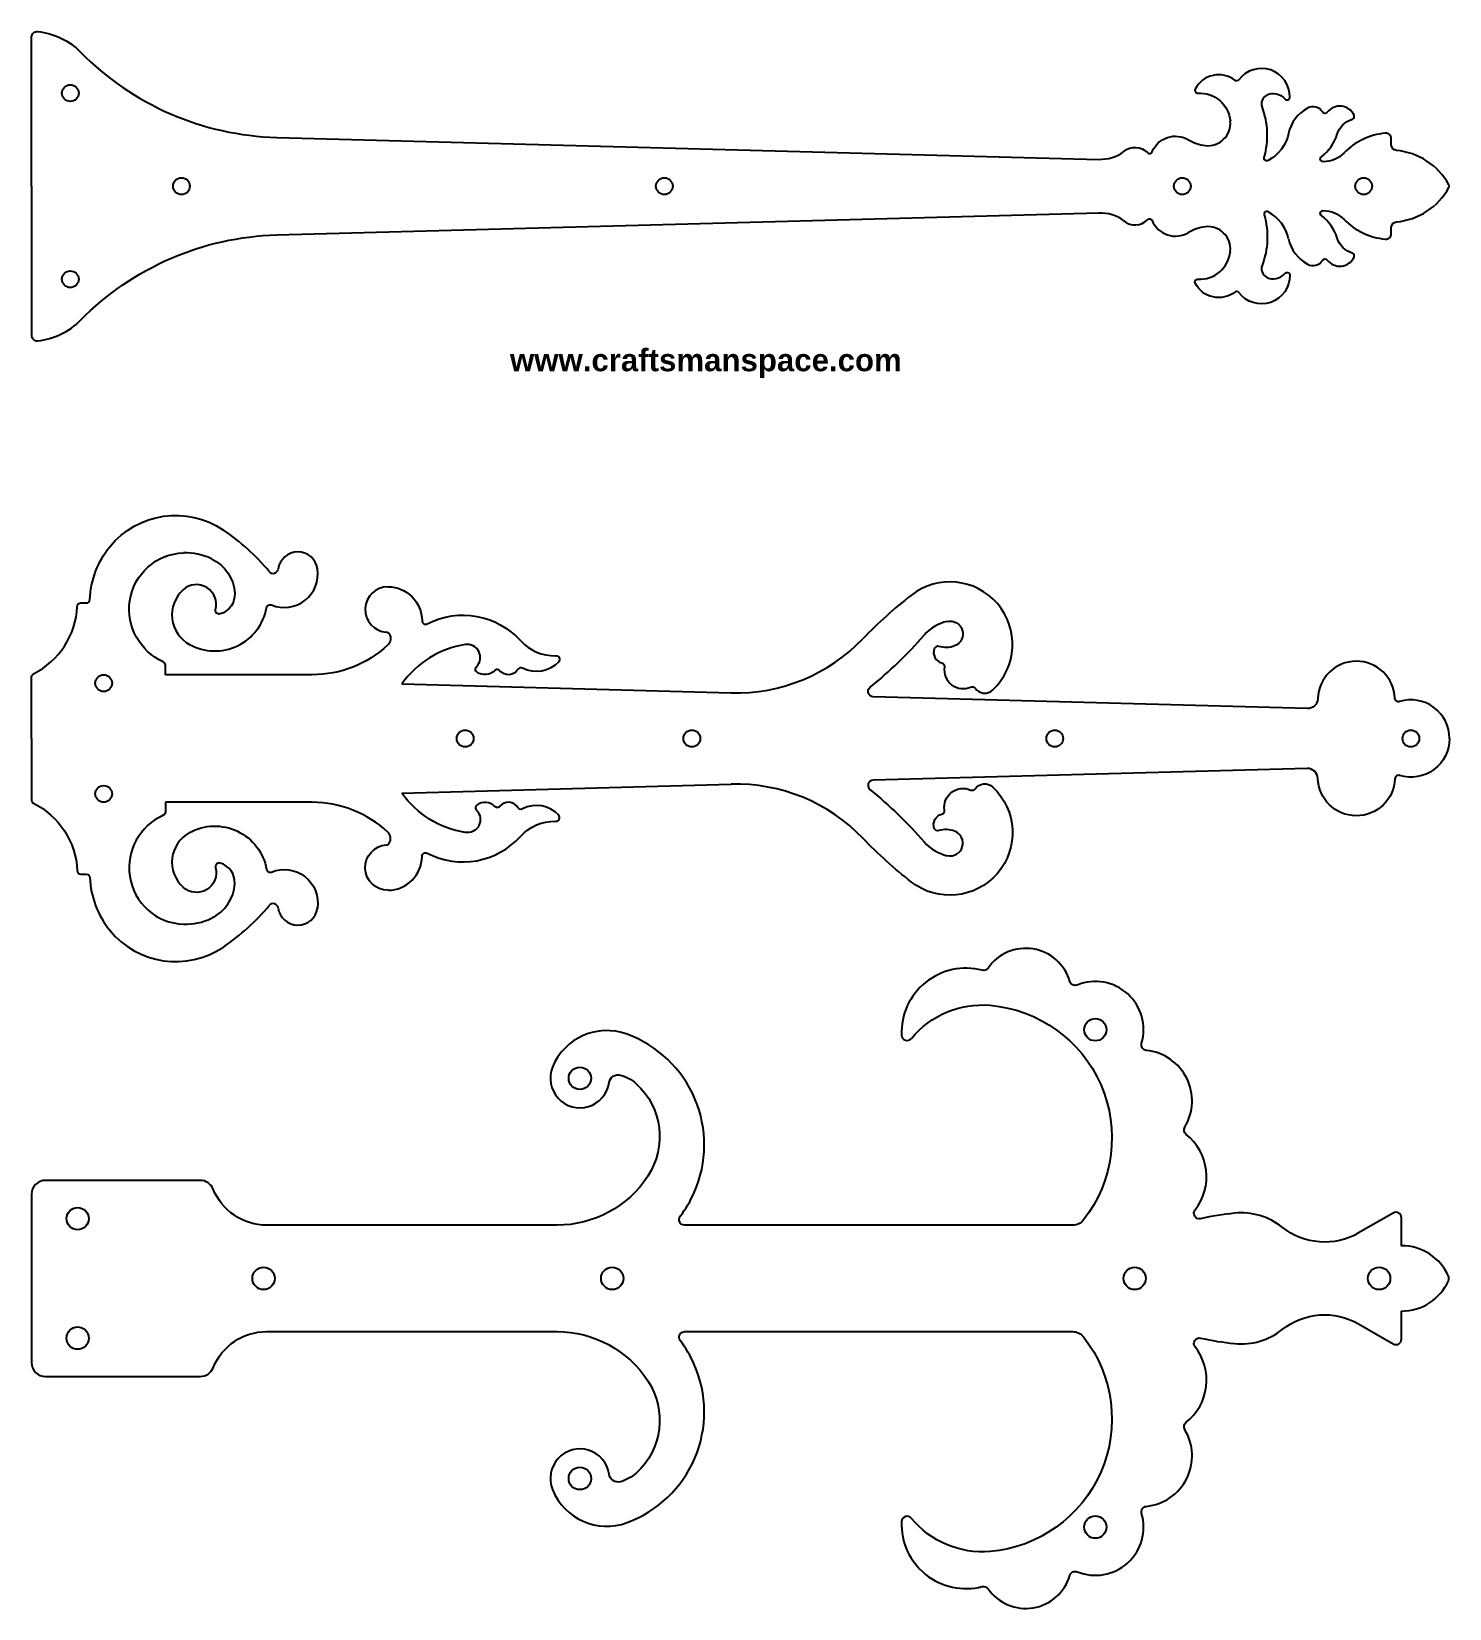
# Model space of a CAD drawing. Extents: x 0 to 508, y -312 to 253.
import ezdxf

# ---------------------------------------------------------------- set-up
doc = ezdxf.new("R2010")
doc.units = 0
doc.header["$MEASUREMENT"] = 0
doc.layers.add('DEFAULT', color=7, linetype='CONTINUOUS')

msp = doc.modelspace()

# ---------------------------------------------------------------- linework, layer by layer
at = {"layer": 'DEFAULT'}
for p, q in [((132.67, 19.58), (250.64, 16.36)), ((132.67, -19.58), (250.64, -16.36))]:
    msp.add_line(p, q, dxfattribs=at)
for points in [[(0, 197.81), (0, 251.18, -0.443919), (2.2, 253.17, -0.174866), (17.59, 245.8, 0.193908), (87.87, 215.28), (382.38, 207.41)], [(442.33, 230.3, -0.37202), (449.03, 229.04, 0.704195), (450.81, 229.65, 0.725673), (432.53, 235.91, -0.418584), (431.12, 235.72, 0.4687), (416.91, 232.6, 0.580124), (417.85, 231.14, -0.403447), (429.49, 221.09)], [(450.35, 216.7, -0.218691), (443.06, 206.97, -0.664672), (441.62, 208.12, 0.161266), (440.87, 226.2)], [(457.08, 169.88, 0.395978), (462.58, 171.3, -0.523731), (464.22, 171.36, 0.566931), (473.81, 172.4, 0.449937), (473.21, 173.77, -0.24165), (467.78, 179.2, 0.152871), (462.11, 187.25, -0.714578), (462.71, 189.04, -0.204255), (470.24, 185.89, 0.178502), (484.98, 178.84, 0.441624), (487.17, 180.83), (487.17, 183.03, -0.388754), (488.99, 185.02, 0.251544), (507.75, 197.33, 0.253942), (507.75, 198.28, 0.251544), (488.99, 210.59, -0.388754), (487.17, 212.58), (487.17, 214.78, 0.441624), (484.98, 216.77, 0.178502), (470.24, 209.72, -0.204255), (462.71, 206.57, -0.714578), (462.11, 208.36, 0.152871), (467.78, 216.41, -0.24165), (473.21, 221.84, 0.449937), (473.81, 223.21, 0.566931), (464.22, 224.25, -0.523731), (462.58, 224.31, 0.395978), (457.08, 225.73)], [(391.36, 210.19, -0.402953), (399.81, 209.81, 0.542838), (401.46, 210.11, -0.460225), (414.52, 214.38)], [(0, 197.81), (0, 144.43, 0.443919), (2.2, 142.44, 0.174866), (17.59, 149.81, -0.193908), (87.87, 180.34), (382.38, 188.2)], [(450.35, 178.91, 0.218691), (443.06, 188.64, 0.664672), (441.62, 187.49, -0.161266), (440.87, 169.41)], [(391.36, 185.43, 0.402953), (399.81, 185.8, -0.542838), (401.46, 185.5, 0.460225), (414.52, 181.23)], [(442.33, 165.31, 0.37202), (449.03, 166.57, -0.704195), (450.81, 165.96, -0.725673), (432.53, 159.7, 0.418584), (431.12, 159.89, -0.4687), (416.91, 163.01, -0.580124), (417.85, 164.47, 0.403447), (429.49, 174.53)], [(0, 0), (0, 22.03, -0.284066), (0.71, 23.18, 0.272313), (16.36, 47.3, -0.40149), (17.65, 48.54), (19.63, 48.54, 0.402845), (20.92, 49.78, -0.162512), (28.06, 68.68, -0.388578), (68.72, 74.66)], [(47.97, 22.84), (47.97, 26.29, 0.296008), (47.21, 27.47, -0.335674), (35.19, 49.29, -0.364513), (54.5, 66.48)], [(64.47, 64.38, -0.274658), (72.81, 51.96, -0.350458), (67.57, 44.61, -0.580876), (65.96, 46.18, 0.747471), (54.27, 53.25)], [(56.63, 33.67, 0.512027), (84.2, 46.85, -0.478182), (85.97, 47.82, 0.585156), (102.44, 60.8)], [(127.72, 54.36, 0.970033), (127.14, 38.09, -0.242726), (128.15, 37.48, -0.356778), (127.62, 33.51, -0.190171), (100.56, 22.84), (47.97, 22.84)], [(127.72, 54.36, -0.410644), (139.91, 42.19, 0.560787), (141.8, 41.05, -0.341361), (175.16, 35.05)], [(344.45, 17.42, 0.951781), (315.25, 51.39, 0.036347), (297.86, 35.73)], [(328.04, 41.95, -0.930055), (330.72, 33.17, -0.168185), (325.03, 32.97, 0.395861), (323.44, 32.19, 0.449258), (326.12, 27.08, -0.389467), (327.09, 25.62, 0.595608), (336.46, 18.44, -0.355021), (338.04, 18.02, 0.453701), (344.45, 17.42)], [(175.16, 35.05, 0.220366), (187.86, 29.65, -0.661007), (188.86, 27.49, -0.344176), (175.95, 25.22, 0.398966), (174.23, 24.74, -0.513898), (167.81, 24.23, 0.440338), (165.9, 24.3, -0.367478), (159.6, 23.76, -0.461686), (159.43, 25.72, 0.725032), (155.33, 33.65, 0.200182), (132.67, 19.58)], [(508, 0, 0.503727), (490.14, 13.23, -0.490603), (488.47, 14.42, 0.96332), (460.82, 14.28, -0.412664), (457.03, 10.71), (301.48, 14.96, -0.695464), (300.36, 18.24, 0.042349), (319.83, 37.05)], [(0, 0), (0, -22.03, 0.284066), (0.71, -23.18, -0.272313), (16.36, -47.3, 0.40149), (17.65, -48.54), (19.63, -48.54, -0.402845), (20.92, -49.78, 0.162512), (28.06, -68.68, 0.388578), (68.72, -74.66)], [(508, 0, -0.503727), (490.14, -13.23, 0.490603), (488.47, -14.42, -0.96332), (460.82, -14.28, 0.412664), (457.03, -10.71), (301.48, -14.96, 0.695464), (300.36, -18.24, -0.042349), (319.83, -37.05)], [(328.04, -41.95, 0.930055), (330.72, -33.17, 0.168185), (325.03, -32.97, -0.395861), (323.44, -32.19, -0.449258), (326.12, -27.08, 0.389467), (327.09, -25.62, -0.595608), (336.46, -18.44, 0.355021), (338.04, -18.02, -0.453701), (344.45, -17.42)], [(175.16, -35.05, -0.220366), (187.86, -29.65, 0.661007), (188.86, -27.49, 0.344176), (175.95, -25.22, -0.398966), (174.23, -24.74, 0.513898), (167.81, -24.23, -0.440338), (165.9, -24.3, 0.367478), (159.6, -23.76, 0.461686), (159.43, -25.72, -0.725032), (155.33, -33.65, -0.200182), (132.67, -19.58)], [(344.45, -17.42, -0.951781), (315.25, -51.39, -0.036347), (297.86, -35.73)], [(47.97, -22.84), (47.97, -26.29, -0.296008), (47.21, -27.47, 0.335674), (35.19, -49.29, 0.364513), (54.5, -66.48)], [(127.72, -54.36, -0.970033), (127.14, -38.09, 0.242726), (128.15, -37.48, 0.356778), (127.62, -33.51, 0.190171), (100.56, -22.84), (47.97, -22.84)], [(56.63, -33.67, -0.512027), (84.2, -46.85, 0.478182), (85.97, -47.82, -0.585156), (102.44, -60.8)], [(127.72, -54.36, 0.410644), (139.91, -42.19, -0.560787), (141.8, -41.05, 0.341361), (175.16, -35.05)], [(64.47, -64.38, 0.274658), (72.81, -51.96, 0.350458), (67.57, -44.61, 0.580876), (65.96, -46.18, -0.747471), (54.27, -53.25)], [(0, -193.34), (0, -223.45, 0.414214), (5, -228.45), (60.44, -228.45, 0.305872), (65.08, -225.32, -0.305872), (84.24, -212.39), (188.28, -212.39, -0.252991), (220.81, -229.97, -0.367204), (216.68, -263.03, -0.1199), (211.04, -266.14, -0.449479), (206.93, -263.45, 1.128146), (186.65, -268.99, 0.404277), (213.39, -280.78, 0.43234), (237.44, -224.14, 0.057702), (232.43, -215.59, -0.618592), (234.03, -212.39), (372.99, -212.39, -0.230761), (376.93, -214.31, -0.596137), (343.4, -291.14, -0.246589), (315.24, -279.26, 0.689886), (311.7, -280.45, 0.502673), (340.59, -303.69, -0.314373), (342.73, -304.48, 0.631277), (371.97, -299.7, -0.444426), (374.64, -298.41, 0.627347), (397.7, -277.52, -0.469551), (399.41, -274.97, 0.550938), (413.15, -247.47, -0.379757), (413.63, -244.86, 0.415992), (416.85, -217.9, -0.706449), (418.86, -214.71, 0.02957), (431.02, -216.68, 0.196442), (448.05, -211.67, -0.308667), (475.46, -209.61), (487.82, -216.75, 0.57735), (490.82, -215.02), (490.82, -205.04, 0.29521), (507.65, -194.16, 0.214487), (507.65, -192.52, 0.29521), (490.82, -181.63), (490.82, -171.65, 0.57735), (487.82, -169.92), (475.46, -177.06, -0.308667), (448.05, -175, 0.196442), (431.02, -169.99, 0.02957), (418.86, -171.96, -0.706449), (416.85, -168.77, 0.415992), (413.63, -141.81, -0.379757), (413.15, -139.2, 0.550938), (399.41, -111.7, -0.469551), (397.7, -109.15, 0.627347), (374.64, -88.27, -0.444426), (371.97, -86.97, 0.631277), (342.73, -82.19, -0.314373), (340.59, -82.98, 0.502673), (311.7, -106.22, 0.689886), (315.24, -107.41, -0.246589), (343.4, -95.53, -0.596137), (376.93, -172.36, -0.230761), (372.99, -174.28), (234.03, -174.28, -0.618592), (232.43, -171.08, 0.057702), (237.44, -162.53, 0.43234), (213.39, -105.89, 0.404277), (186.65, -117.68, 1.128146), (206.93, -123.22, -0.449479), (211.04, -120.53, -0.1199), (216.68, -123.64, -0.367204), (220.81, -156.7, -0.252991), (188.28, -174.28), (84.24, -174.28, -0.305872), (65.08, -161.36, 0.305872), (60.44, -158.23), (5, -158.23, 0.414214), (0, -163.23), (0, -193.34)]]:
    msp.add_lwpolyline(points, format="xyb", dxfattribs=at)
for centre, radius in [((13.89, 231.13), 3), ((53.71, 197.81), 3), ((226.71, 197.81), 3), ((412.28, 197.81), 3), ((477.26, 197.81), 3), ((13.89, 164.48), 3), ((25.84, 19.83), 3), ((155.37, 0), 3), ((236.56, 0), 3), ((366.58, 0), 3), ((494.17, 0), 3), ((25.84, -19.83), 3), ((381.12, -104.28), 4), ((196.45, -121.68), 4), ((16.52, -171.95), 4), ((83.14, -193.34), 4), ((208.05, -193.34), 4), ((395.22, -193.34), 4), ((482.79, -193.34), 4), ((16.52, -214.72), 4), ((196.45, -264.99), 4), ((381.12, -282.39), 4)]:
    msp.add_circle(centre, radius, dxfattribs=at)
for centre, radius, start, end in [((444.03, 227.39), 3.37, 120.1699, 200.6966), ((421.44, 220.35), 8.08, 263.7023, 5.2133), ((463.61, 213.85), 13.56, 118.7872, 167.8397), ((382.77, 222.08), 14.67, 268.471, 305.834), ((422.17, 226.96), 14.72, 238.6736, 263.7023), ((382.77, 173.53), 14.67, 54.166, 91.529), ((422.17, 168.65), 14.72, 96.2977, 121.3264), ((421.44, 175.26), 8.08, 354.7867, 96.2977), ((463.61, 181.77), 13.56, 192.1603, 241.2128), ((444.03, 168.22), 3.37, 159.3034, 239.8301), ((24.34, 9.1), 79.18, 39.8063, 55.9048), ((55.12, 44.7), 21.79, 64.5739, 91.6244), ((95.41, 59.7), 7.12, 8.8978, 171.9493), ((86.56, 60.95), 1.82, 219.8063, 351.9493), ((62.44, 44.3), 12.12, 132.3912, 241.3312), ((331.47, 26.88), 15.46, 102.8106, 138.8648), ((252.36, 79.4), 63.07, 268.4339, 316.1744), ((252.36, -79.4), 63.07, 43.8256, 91.5661), ((62.44, -44.3), 12.12, 118.6688, 227.6088), ((331.47, -26.88), 15.46, 221.1352, 257.1894), ((24.34, -9.1), 79.18, 304.0952, 320.1937), ((86.56, -60.95), 1.82, 8.0507, 140.1937), ((95.41, -59.7), 7.12, 188.0507, 351.1022), ((55.12, -44.7), 21.79, 268.3756, 295.4261)]:
    msp.add_arc(centre, radius, start, end, dxfattribs=at)

# ---------------------------------------------------------------- texts
at = {"layer": 'DEFAULT', "insert": (171.41, 139.53), "char_height": 8, "width": 189.1801, "attachment_point": 1}
msp.add_mtext('{\\fArial|b1|i0|c0|p34;www.craftsmanspace.com}', dxfattribs=at)

doc.saveas('drawing.dxf')
